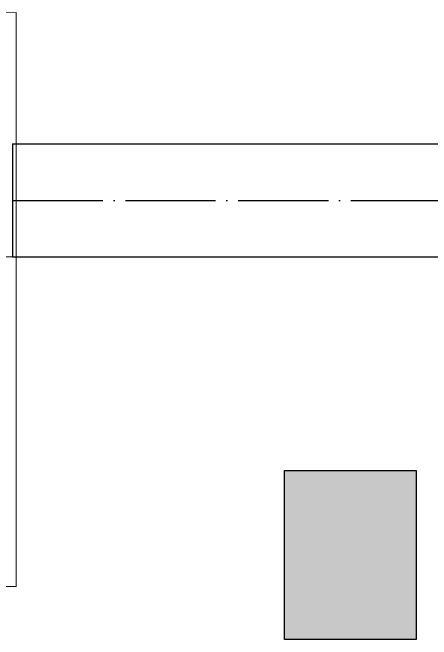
# Model space of a CAD drawing. Header units: millimetres. Extents: x 1731 to 55573, y 1167 to 54427.
# Drawn here: x 21784 to 22899, y 14230 to 15899 of the extents above; entities that cross this region are included whole.
import ezdxf

# ---------------------------------------------------------------- set-up
doc = ezdxf.new("R2010")
doc.units = ezdxf.units.MM
doc.linetypes.add('ACAD_ISO04W100', pattern=[30, 24, -3, 0, -3])
doc.layers.add('EX-PP-FRP DUCT', color=1, linetype='Continuous', lineweight=18)
for name, color, linetype in [('EXHAUST DUICT', 1, 'Continuous'), ('Exhaust-Duct', 1, 'Continuous'), ('WINDOW', 4, 'Continuous')]:
    doc.layers.add(name, color=color, linetype=linetype)
doc.linetypes.add('ZIGZAG', pattern='A,0.0001,-0.2,[131,ltypeshp.shx,S=0.2,R=0,X=-0.2,Y=0],-0.4,[131,ltypeshp.shx,S=0.2,R=180,X=0.2,Y=0],-0.2', length=0.8001)

msp = doc.modelspace()

# ---------------------------------------------------------------- hatches: boundary and pattern name
at = {"layer": 'WINDOW', "ltscale": 12}
h = msp.add_hatch(color=8, dxfattribs=at)
h.dxf.hatch_style = 1
h.paths.add_polyline_path([(22858.2, 14230.2), (22508.2, 14230.2), (22508.2, 14680.2), (22858.2, 14680.2)])

# ---------------------------------------------------------------- linework, layer by layer
at = {"layer": 'EX-PP-FRP DUCT', "color": 2, "linetype": 'ZIGZAG', "ltscale": 10}
msp.add_line((21584.2, 15249.2, 99), (21784.4, 15249.2, 99), dxfattribs=at)
at = {"layer": 'EX-PP-FRP DUCT', "color": 7, "elevation": 99}
msp.add_lwpolyline([(21794.2, 14371.5), (20794.7, 14371.1), (20794.7, 15898.7), (21794.2, 15899.1)], close=True, dxfattribs=at)
at = {"layer": 'EXHAUST DUICT', "color": 1}
for p, q in [((21784.4, 15549.2, 99), (23312.2, 15549.2, 99)), ((21784.4, 15249.2, 99), (23312.2, 15249.2, 99))]:
    msp.add_line(p, q, dxfattribs=at)
at = {"layer": 'EXHAUST DUICT', "color": 0, "linetype": 'ACAD_ISO04W100', "ltscale": 10}
for q in [(21887.2, 15399.2, 99), (23312.2, 15399.2, 99)]:
    msp.add_line((21784.4, 15399.2, 99), q, dxfattribs=at)
at = {"layer": 'Exhaust-Duct'}
msp.add_line((21784.4, 15549.2, 99), (21784.4, 15249.2, 99), dxfattribs=at)
at = {"layer": 'WINDOW', "color": 8, "ltscale": 12, "elevation": 99}
msp.add_lwpolyline([(22858.2, 14230.2), (22508.2, 14230.2), (22508.2, 14680.2), (22858.2, 14680.2)], close=True, dxfattribs=at)

doc.saveas('drawing.dxf')
